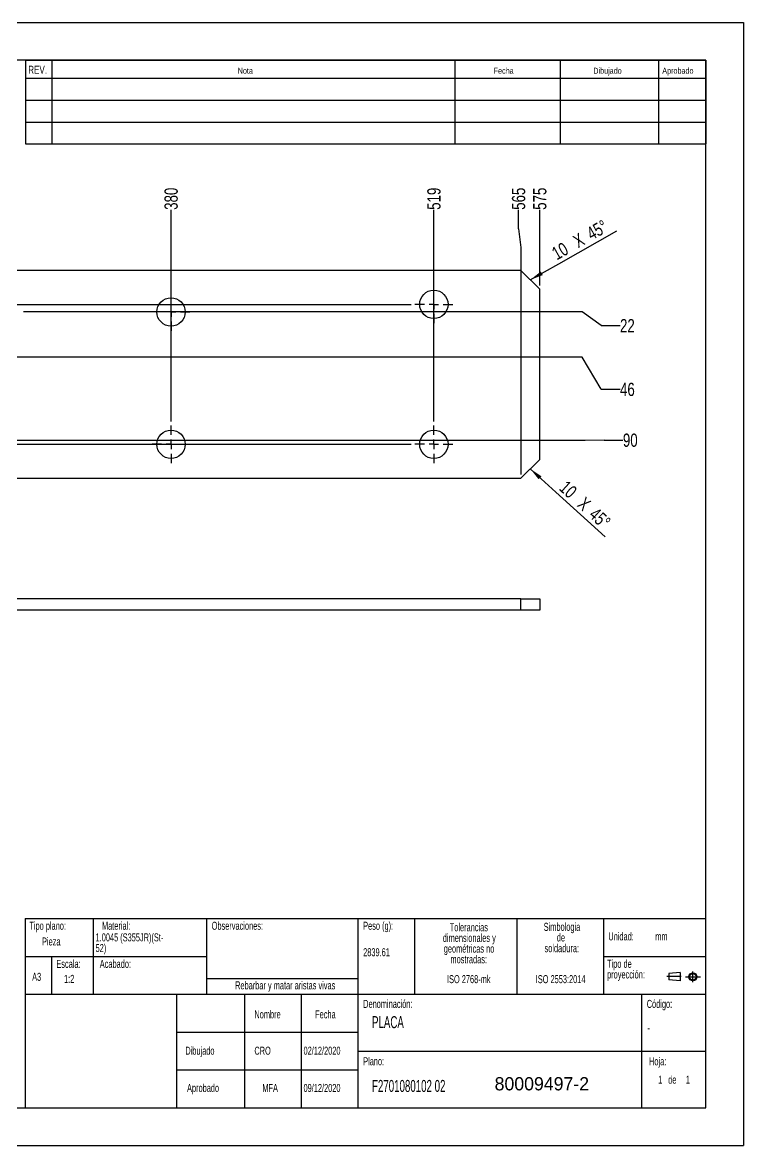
# Model space of a CAD drawing. Extents: x 0 to 1260, y 0 to 368.
# Drawn here: x 229.3 to 420, y 0 to 297 of the extents above; entities that cross this region are included whole.
import ezdxf

# ---------------------------------------------------------------- set-up
doc = ezdxf.new("R2010")
doc.units = 0
doc.linetypes.add('SLD-CENTRADA-TRAZOS-LARGOS', pattern=[19.05, 15.24, -1.27, 1.27, -1.27])
doc.linetypes.add('SLD-CONTINUA', pattern=[0])
doc.layers.get('0').update_dxf_attribs({"linetype": 'CONTINUOUS'})
doc.layers.add('FORMATO', color=7, linetype='SLD-CONTINUA')
doc.layers.add('SLD-0', color=179, linetype='SLD-CONTINUA')
doc.styles.add('SLDTEXTSTYLE0', font='TXT', dxfattribs={"width": 0.605})
doc.styles.add('SLDTEXTSTYLE1', font='TXT', dxfattribs={"width": 0.75})
doc.dimstyles.new('SLDDIMSTYLE1', dxfattribs={"dimtxt": 3.5, "dimasz": 3.5, "dimexe": 0, "dimexo": 0.0625, "dimgap": 0.875, "dimtad": 0, "dimtih": 1, "dimtoh": 1, "dimdec": 1, "dimlfac": 2, "dimrnd": 1e-09, "dimzin": 12, "dimdsep": 46, "dimtxsty": 'SLDTEXTSTYLE1', "dimblk1": 'NONE', "dimblk2": 'NONE', "dimsah": 1, "dimcen": 0.09, "dimadec": 0, "dimazin": 0, "dimtfac": 1, "dimtdec": 1, "dimtofl": 0, "dimtmove": 0, "dimatfit": 3, "dimldrblk": 'NONE', "dimfxl": 1, "dimtolj": 1, "dimtzin": 12, "dimarcsym": 0})

# ---------------------------------------------------------------- blocks, each defined once
blk = doc.blocks.new('BLOQUE3')
at = {"color": 7, "linetype": 'SLD-CENTRADA-TRAZOS-LARGOS'}
for p, q in [((400.52, 128.85), (400.52, 131.19)), ((397.92, 130.06), (394.8, 130.06)), ((398.88, 130.02), (402.16, 130.02))]:
    blk.add_line(p, q, dxfattribs=at)
at = {"color": 7, "linetype": 'SLD-CONTINUA'}
for p, q in [((397.68, 130.95), (395.23, 130.77)), ((395.23, 130.77), (395.23, 129.34)), ((397.68, 129.16), (395.23, 129.34)), ((397.68, 130.95), (397.68, 129.16))]:
    blk.add_line(p, q, dxfattribs=at)
for radius in [0.892, 0.713]:
    blk.add_circle((400.52, 130.02), radius, dxfattribs=at)
blk = doc.blocks.new('SW_NOTE_0')
at = {"layer": 'SLD-0', "color": 0, "attachment_point": 2, "style": 'SLDTEXTSTYLE0'}
for s, insert, char_height in [('dimensionales y', (7.54, -0.09), 2.1167), ('Tolerancias', (7.41, 2.73), 2.1167), ('geométricas no', (7.46, -2.92), 2.1167), ('mostradas:', (7.38, -5.74), 2.117)]:
    blk.add_mtext(s, dxfattribs=dict(at, insert=insert, char_height=char_height))
blk = doc.blocks.new('SW_NOTE_0_1')
at = {"layer": 'SLD-0', "color": 0, "attachment_point": 1, "style": 'SLDTEXTSTYLE0'}
for s, insert, char_height in [('Tipo de', (0, 2.73), 2.117), ('proyección:', (0, -0.09), 2.1167)]:
    blk.add_mtext(s, dxfattribs=dict(at, insert=insert, char_height=char_height))
blk = doc.blocks.new('SW_NOTE_0_2')
at = {"layer": 'SLD-0', "color": 0, "char_height": 2.117, "attachment_point": 2, "style": 'SLDTEXTSTYLE0'}
for s, insert in [('Simbologia', (7.11, 2.73)), ('de', (6.84, -0.09)), ('soldadura:', (7.06, -2.92))]:
    blk.add_mtext(s, dxfattribs=dict(at, insert=insert))
blk = doc.blocks.new('SW_NOTE_0_3')
at = {"layer": 'SLD-0', "color": 0, "attachment_point": 1, "style": 'SLDTEXTSTYLE0'}
for s, insert, char_height in [('52)', (0, -0.09), 2.117), ('1.0045 (S355JR)(St-', (0, 2.73), 2.1167)]:
    blk.add_mtext(s, dxfattribs=dict(at, insert=insert, char_height=char_height))
blk = doc.blocks.new('SW_NOTE_0_5')
at = {"layer": 'SLD-0', "color": 0, "attachment_point": 2, "style": 'SLDTEXTSTYLE0'}
for s, insert, char_height in [('dimensionales y', (7.54, -0.09), 2.1167), ('Tolerancias', (7.41, 2.73), 2.1167), ('geométricas no', (7.46, -2.92), 2.1167), ('mostradas:', (7.38, -5.74), 2.117)]:
    blk.add_mtext(s, dxfattribs=dict(at, insert=insert, char_height=char_height))
blk = doc.blocks.new('SW_NOTE_0_6')
at = {"layer": 'SLD-0', "color": 0, "attachment_point": 1, "style": 'SLDTEXTSTYLE0'}
for s, insert, char_height in [('Tipo de', (0, 2.73), 2.117), ('proyección:', (0, -0.09), 2.1167)]:
    blk.add_mtext(s, dxfattribs=dict(at, insert=insert, char_height=char_height))
blk = doc.blocks.new('SW_NOTE_0_7')
at = {"layer": 'SLD-0', "color": 0, "char_height": 2.117, "attachment_point": 2, "style": 'SLDTEXTSTYLE0'}
for s, insert in [('Simbologia', (7.11, 2.73)), ('de', (6.84, -0.09)), ('soldadura:', (7.06, -2.92))]:
    blk.add_mtext(s, dxfattribs=dict(at, insert=insert))
blk = doc.blocks.new('SW_NOTE_0_8')
at = {"layer": 'SLD-0', "color": 0, "attachment_point": 1, "style": 'SLDTEXTSTYLE0'}
for s, insert, char_height in [('52)', (0, -0.09), 2.117), ('1.0045 (S355JR)(St-', (0, 2.73), 2.1167)]:
    blk.add_mtext(s, dxfattribs=dict(at, insert=insert, char_height=char_height))
blk = doc.blocks.new('_D_6')
at = {"layer": 'FORMATO', "color": 7, "transparency": 16777216}
blk.add_line((268.6, 191.45), (268.6, 247.45), dxfattribs=at)
at = {"layer": 'FORMATO', "color": 7, "transparency": 16777216, "insert": (266.86, 247.45), "char_height": 3.5, "attachment_point": 1, "rotation": 90, "style": 'SLDTEXTSTYLE1'}
blk.add_mtext('380', dxfattribs=at)
blk = doc.blocks.new('_NONE')
blk = doc.blocks.new('_D_7')
at = {"layer": 'FORMATO', "color": 7, "transparency": 16777216}
blk.add_line((338.1, 191.45), (338.1, 247.45), dxfattribs=at)
at = {"layer": 'FORMATO', "color": 7, "transparency": 16777216, "insert": (336.36, 247.45), "char_height": 3.5, "attachment_point": 1, "rotation": 90, "style": 'SLDTEXTSTYLE1'}
blk.add_mtext('519', dxfattribs=at)
blk = doc.blocks.new('_D_8')
at = {"layer": 'FORMATO', "color": 7, "transparency": 16777216}
for p, q in [((360.49, 242.45), (360.49, 247.45)), ((360.49, 242.45), (361.1, 237.45)), ((361.1, 237.45), (361.1, 177.45))]:
    blk.add_line(p, q, dxfattribs=at)
at = {"layer": 'FORMATO', "color": 7, "transparency": 16777216, "insert": (358.75, 247.45), "char_height": 3.5, "attachment_point": 1, "rotation": 90, "style": 'SLDTEXTSTYLE1'}
blk.add_mtext('565', dxfattribs=at)
blk = doc.blocks.new('_D_9')
at = {"layer": 'FORMATO', "color": 7, "transparency": 16777216}
blk.add_line((366.1, 227.45), (366.1, 247.45), dxfattribs=at)
at = {"layer": 'FORMATO', "color": 7, "transparency": 16777216, "insert": (364.36, 247.45), "char_height": 3.5, "attachment_point": 1, "rotation": 90, "style": 'SLDTEXTSTYLE1'}
blk.add_mtext('575', dxfattribs=at)
blk = doc.blocks.new('_D_11')
at = {"layer": 'FORMATO', "color": 7, "transparency": 16777216}
for p, q in [((60.39, 225.83), (55.39, 225.83)), ((60.39, 225.83), (65.39, 222.45)), ((65.39, 222.45), (332.1, 222.45))]:
    blk.add_line(p, q, dxfattribs=at)
at = {"layer": 'FORMATO', "color": 7, "transparency": 16777216, "insert": (50.22, 227.57), "char_height": 3.5, "attachment_point": 1, "style": 'SLDTEXTSTYLE1'}
blk.add_mtext('18', dxfattribs=at)
blk = doc.blocks.new('_D_12')
at = {"layer": 'FORMATO', "color": 7, "transparency": 16777216}
for p, q in [((377.33, 220.45), (229.6, 220.45)), ((382.33, 216.82), (377.33, 220.45)), ((382.33, 216.82), (387.33, 216.82))]:
    blk.add_line(p, q, dxfattribs=at)
at = {"layer": 'FORMATO', "color": 7, "transparency": 16777216, "insert": (387.33, 218.56), "char_height": 3.5, "attachment_point": 1, "style": 'SLDTEXTSTYLE1'}
blk.add_mtext('22', dxfattribs=at)
blk = doc.blocks.new('_D_15')
at = {"layer": 'FORMATO', "color": 7, "transparency": 16777216}
for p, q in [((377.33, 208.45), (184.6, 208.45)), ((382.33, 199.99), (377.33, 208.45)), ((382.33, 199.99), (387.33, 199.99))]:
    blk.add_line(p, q, dxfattribs=at)
at = {"layer": 'FORMATO', "color": 7, "transparency": 16777216, "insert": (387.33, 201.72), "char_height": 3.5, "attachment_point": 1, "style": 'SLDTEXTSTYLE1'}
blk.add_mtext('46', dxfattribs=at)
blk = doc.blocks.new('_D_16')
at = {"layer": 'FORMATO', "color": 7, "transparency": 16777216}
for p, q in [((378.1, 186.45), (184.6, 186.45)), ((383.1, 186.55), (378.1, 186.45)), ((383.1, 186.55), (388.1, 186.55))]:
    blk.add_line(p, q, dxfattribs=at)
at = {"layer": 'FORMATO', "color": 7, "transparency": 16777216, "insert": (388.1, 188.28), "char_height": 3.5, "attachment_point": 1, "style": 'SLDTEXTSTYLE1'}
blk.add_mtext('90', dxfattribs=at)
blk = doc.blocks.new('_D_17')
at = {"layer": 'FORMATO', "color": 7, "transparency": 16777216}
for p, q in [((60.39, 186.55), (55.39, 186.55)), ((60.39, 186.55), (65.39, 185.45)), ((65.39, 185.45), (332.1, 185.45))]:
    blk.add_line(p, q, dxfattribs=at)
at = {"layer": 'FORMATO', "color": 7, "transparency": 16777216, "insert": (50.22, 188.28), "char_height": 3.5, "attachment_point": 1, "style": 'SLDTEXTSTYLE1'}
blk.add_mtext('92', dxfattribs=at)
blk = doc.blocks.new('SW_CHAMFER_DIMENSION_2')
at = {"layer": 'FORMATO', "color": 0}
for p, q in [((-6.73, 6.15), (0, 0)), ((0, 0), (13.06, -11.86))]:
    blk.add_line(p, q, dxfattribs=at)
blk.add_solid([(-6.73, 6.15), (-4.51, 3.39), (-3.78, 4.19)], dxfattribs=at)
at = {"layer": 'FORMATO', "color": 0, "char_height": 3.5, "attachment_point": 1, "rotation": 317.7625, "style": 'SLDTEXTSTYLE1'}
for s, insert in [('10', (3.03, 3.34)), ('X', (7.83, -1.02)), ('45°', (10.88, -3.79))]:
    blk.add_mtext(s, dxfattribs=dict(at, insert=insert))
blk = doc.blocks.new('SW_CHAMFER_DIMENSION_3')
at = {"layer": 'FORMATO', "color": 0}
for p, q in [((0, 0), (15.34, 8.72)), ((-7.52, -4.24), (0, 0))]:
    blk.add_line(p, q, dxfattribs=at)
blk.add_solid([(-7.52, -4.24), (-4.21, -2.99), (-4.74, -2.05)], dxfattribs=at)
at = {"layer": 'FORMATO', "color": 0, "char_height": 3.5, "attachment_point": 1, "rotation": 29.6198, "style": 'SLDTEXTSTYLE1'}
for s, insert in [('45°', (6.99, 9.16)), ('X', (3.41, 7.13)), ('10', (-2.23, 3.92))]:
    blk.add_mtext(s, dxfattribs=dict(at, insert=insert))
blk = doc.blocks.new('SW_CENTERMARKSYMBOL_6')
at = {"layer": 'FORMATO', "color": 0}
for p, q in [((0, 2.5), (0, 5)), ((-2.5, 0), (-5, 0)), ((0, 0), (-1.25, 0)), ((0, 0), (0, 1.25)), ((0, 0), (0, -1.25)), ((0, 0), (1.25, 0)), ((2.5, 0), (5, 0)), ((0, -2.5), (0, -5))]:
    blk.add_line(p, q, dxfattribs=at)
blk = doc.blocks.new('SW_CENTERMARKSYMBOL_7')
at = {"layer": 'FORMATO', "color": 0}
for p, q in [((0, 2.5), (0, 5)), ((-2.5, 0), (-5, 0)), ((0, 0), (-1.25, 0)), ((0, 0), (0, 1.25)), ((0, 0), (0, -1.25)), ((0, 0), (1.25, 0)), ((2.5, 0), (5, 0)), ((0, -2.5), (0, -5))]:
    blk.add_line(p, q, dxfattribs=at)
blk = doc.blocks.new('SW_CENTERMARKSYMBOL_8')
at = {"layer": 'FORMATO', "color": 0}
for p, q in [((0, 2.5), (0, 5)), ((-2.5, 0), (-5, 0)), ((0, 0), (-1.25, 0)), ((0, 0), (0, 1.25)), ((0, 0), (0, -1.25)), ((0, 0), (1.25, 0)), ((2.5, 0), (5, 0)), ((0, -2.5), (0, -5))]:
    blk.add_line(p, q, dxfattribs=at)
blk = doc.blocks.new('SW_CENTERMARKSYMBOL_9')
at = {"layer": 'FORMATO', "color": 0}
for p, q in [((0, 2.5), (0, 5)), ((-2.5, 0), (-5, 0)), ((0, 0), (-1.25, 0)), ((0, 0), (0, 1.25)), ((0, 0), (0, -1.25)), ((0, 0), (1.25, 0)), ((2.5, 0), (5, 0)), ((0, -2.5), (0, -5))]:
    blk.add_line(p, q, dxfattribs=at)

msp = doc.modelspace()

# ---------------------------------------------------------------- linework, layer by layer
at = {"color": 7, "linetype": 'SLD-CONTINUA'}
for p, q in [((0, 297), (420, 297)), ((420, 297), (420, 0)), ((410, 287), (20, 287)), ((410, 10), (410, 287)), ((361.09751582, 231.44508688), (83.59751224, 231.44508688)), ((366.09751105, 226.44508792), (361.09751582, 231.44508688)), ((366.09751105, 181.44508614), (366.09751105, 226.44508792)), ((361.09751582, 176.44508718), (366.09751105, 181.44508614)), ((83.59751224, 176.44508718), (361.09751582, 176.44508718)), ((361.09751582, 144.58194401), (83.59751224, 144.58194401)), ((361.09751582, 141.58194399), (361.09751582, 144.58194401)), ((361.09751582, 144.58194401), (366.09751105, 144.58194401)), ((366.09751105, 144.58194401), (366.09751105, 141.58194399)), ((361.09751582, 141.58194399), (83.59751224, 141.58194399)), ((366.09751105, 141.58194399), (361.09751582, 141.58194399)), ((230, 60), (410, 60)), ((230, 60), (230, 10)), ((20, 10), (410, 10)), ((7.53061837, 0), (420, 0))]:
    msp.add_line(p, q, dxfattribs=at)
for centre in [(338.09751403, 222.44508703), (268.59751403, 220.44508703), (268.59751403, 185.44508703), (338.09751403, 185.44508703)]:
    msp.add_circle(centre, 3.75, dxfattribs=at)
at = {"layer": 'FORMATO'}
for p, q in [((230.09146719, 287), (410, 287)), ((230.09146719, 287), (230.09146719, 264.86558535)), ((237.033566, 287), (237.033566, 264.86558535)), ((343.65705136, 287), (343.65705136, 264.86558535)), ((371.46223794, 287), (371.46223794, 264.86558535)), ((397.5127429, 287), (397.5127429, 264.86558535)), ((410, 287), (410, 264.86558535)), ((230.09146719, 282.26558535), (410, 282.26558535)), ((230.09146719, 276.46558535), (410, 276.46558535)), ((230.09146719, 270.66558535), (410, 270.66558535)), ((230.09146719, 264.86558535), (410, 264.86558535))]:
    msp.add_line(p, q, dxfattribs=at)
at = {"layer": 'SLD-0'}
for p, q in [((248, 60), (248, 40)), ((278, 60), (278, 40)), ((318, 60), (318, 40)), ((333, 60), (333, 40)), ((360.08171045, 60), (360.08171045, 40)), ((383, 60), (383, 40)), ((230, 50), (248, 50)), ((237, 50), (237, 40)), ((248, 50), (278, 50)), ((383, 50), (410, 50)), ((278, 44.15792826), (318, 44.15792826)), ((230, 40), (410, 40)), ((270, 40), (270, 10)), ((288, 40), (288, 10)), ((303, 40), (303, 10)), ((318, 40), (318, 10)), ((393, 40), (393, 10)), ((270, 30), (318, 30)), ((318, 25), (393, 25)), ((393, 25), (410, 25)), ((270, 20), (318, 20))]:
    msp.add_line(p, q, dxfattribs=at)

# ---------------------------------------------------------------- block references
at = {"color": 7, "linetype": 'Continuous', "xscale": 1.2, "yscale": 1.2, "zscale": 1.2}
msp.add_blockref('BLOQUE3', (-74.01075556, -111.40755219), dxfattribs=at)
msp.add_blockref('BLOQUE3', (-74.01075556, -111.40755219), dxfattribs=at)
at = {"layer": 'FORMATO'}
for name, p in [('SW_CHAMFER_DIMENSION_3', (371.1221636, 233.18434885)), ('SW_CHAMFER_DIMENSION_2', (370.32788107, 172.79112357))]:
    msp.add_blockref(name, p, dxfattribs=at)
at = {"layer": 'FORMATO', "color": 7}
for name, p in [('SW_CENTERMARKSYMBOL_9', (338.09751403, 222.44508703)), ('SW_CENTERMARKSYMBOL_7', (268.59751403, 220.44508703)), ('SW_CENTERMARKSYMBOL_6', (268.59751403, 185.44508703)), ('SW_CENTERMARKSYMBOL_8', (338.09751403, 185.44508703))]:
    msp.add_blockref(name, p, dxfattribs=at)
at = {"layer": 'SLD-0'}
for name, p in [('SW_NOTE_0', (339.94542139, 56.0559764)), ('SW_NOTE_0_5', (339.94542139, 56.0559764)), ('SW_NOTE_0_2', (364.87312155, 56.16554269)), ('SW_NOTE_0_7', (364.87312155, 56.16554269)), ('SW_NOTE_0_3', (248.63482853, 53.37723202)), ('SW_NOTE_0_8', (248.63482853, 53.37723202)), ('SW_NOTE_0_1', (383.91399545, 46.39094542)), ('SW_NOTE_0_6', (383.91399545, 46.39094542))]:
    msp.add_blockref(name, p, dxfattribs=at)

# ---------------------------------------------------------------- texts
at = {"insert": (354.16586077, 18.08695721), "char_height": 3.5, "width": 30.0125, "attachment_point": 1}
msp.add_mtext('80009497-2', dxfattribs=at)
at = {"layer": 'FORMATO', "attachment_point": 1, "style": 'SLDTEXTSTYLE1'}
for s, insert, char_height in [('REV.', (230.83569636, 285.55214024), 2.116666667), ('Nota', (286.22438362, 285.02581871), 1.5875), ('Fecha', (353.92640633, 285.02581871), 1.5875), ('Dibujado', (380.2608472, 285.02581871), 1.5875), ('Aprobado', (398.51007098, 285.02581871), 1.5875)]:
    msp.add_mtext(s, dxfattribs=dict(at, insert=insert, char_height=char_height))
at = {"layer": 'SLD-0', "style": 'SLDTEXTSTYLE0'}
for s, insert, char_height, attachment_point in [('Tipo plano:', (231.12929082, 59.18086464), 2.1166666667, 1), ('Tipo plano:', (231.12929082, 59.18086464), 2.1166666667, 1), ('Material:', (250.32966909, 59.18086464), 2.116666667, 1), ('Material:', (250.32966909, 59.18086464), 2.116666667, 1), ('Observaciones:', (279.33861511, 59.18086464), 2.1166666667, 1), ('Observaciones:', (279.33861511, 59.18086464), 2.1166666667, 1), ('Peso (g):', (319.40305943, 59.18086464), 2.116666667, 1), ('Peso (g):', (319.40305943, 59.18086464), 2.116666667, 1), ('Unidad:', (384.24614919, 56.37062815), 2.116666667, 1), ('Unidad:', (384.24614919, 56.37062815), 2.116666667, 1), ('Pieza', (234.47259474, 55.01919565), 2.116666667, 1), ('Pieza', (234.47259474, 55.01919565), 2.116666667, 1), ('mm', (396.66217784, 56.37062815), 2.116666667, 1), ('mm', (396.66217784, 56.37062815), 2.116666667, 1), ('2839.61', (319.40305943, 52.1813088), 2.116666667, 1), ('2839.61', (319.40305943, 52.1813088), 2.116666667, 1), ('Escala:', (238.26310497, 49.10146847), 2.116666667, 1), ('Escala:', (238.26310497, 49.10146847), 2.116666667, 1), ('Acabado:', (249.73827693, 49.10146847), 2.116666667, 1), ('Acabado:', (249.73827693, 49.10146847), 2.116666667, 1), ('A3', (231.85934892, 45.67436774), 2.116666667, 1), ('A3', (231.85934892, 45.67436774), 2.116666667, 1), ('1:2', (240.2902322, 45.13474483), 2.116666667, 1), ('1:2', (240.2902322, 45.13474483), 2.116666667, 1), ('ISO 2768-mk', (347.33660555, 45.06001736), 2.1166666667, 2), ('ISO 2768-mk', (347.33660555, 45.06001736), 2.1166666667, 2), ('ISO 2553:2014', (371.6253871, 45.06001736), 2.1166666667, 2), ('ISO 2553:2014', (371.6253871, 45.06001736), 2.1166666667, 2), ('Rebarbar y matar aristas vivas', (298.78549011, 43.4237297), 2.1166666667, 2), ('Rebarbar y matar aristas vivas', (298.78549011, 43.4237297), 2.1166666667, 2), ('Denominación:', (319.40305943, 38.51431126), 2.1166666667, 1), ('Denominación:', (319.40305943, 38.51431126), 2.1166666667, 1), ('Código:', (394.39793937, 38.51431126), 2.116666667, 1), ('Código:', (394.39793937, 38.51431126), 2.116666667, 1), ('Nombre', (290.63774587, 35.75483379), 2.116666667, 1), ('Nombre', (290.63774587, 35.75483379), 2.116666667, 1), ('Fecha', (306.70833095, 35.75483379), 2.116666667, 1), ('Fecha', (306.70833095, 35.75483379), 2.116666667, 1), ('PLACA', (321.73896976, 34.21733212), 3.175, 1), ('PLACA', (321.73896976, 34.21733212), 3.175, 1), ('-', (394.58638598, 32.19316863), 2.11666667, 1), ('-', (394.58638598, 32.19316863), 2.11666667, 1), ('Dibujado', (272.3731861, 26.14030871), 2.116666667, 1), ('Dibujado', (272.3731861, 26.14030871), 2.116666667, 1), ('CRO', (290.63774587, 26.14030877), 2.116666667, 1), ('02/12/2020', (303.6286535, 26.14030877), 2.116666667, 1), ('Plano:', (319.40305943, 23.33826749), 2.116666667, 1), ('Plano:', (319.40305943, 23.33826749), 2.116666667, 1), ('Hoja:', (395.01391774, 23.33826749), 2.116666667, 1), ('Hoja:', (395.01391774, 23.33826749), 2.116666667, 1), ('1', (397.41271376, 18.47490375), 2.11666667, 1), ('1', (397.41271376, 18.47490375), 2.11666667, 1), ('1', (397.41271376, 18.47490375), 2.11666667, 1), ('1', (397.41271376, 18.47490375), 2.11666667, 1), ('de', (400.07750248, 18.47490369), 2.116666667, 1), ('de', (400.07750248, 18.47490369), 2.116666667, 1), ('de', (400.07750248, 18.47490369), 2.116666667, 1), ('de', (400.07750248, 18.47490369), 2.116666667, 1), ('1', (404.73079952, 18.47490375), 2.11666667, 1), ('1', (404.73079952, 18.47490375), 2.11666667, 1), ('1', (404.73079952, 18.47490375), 2.11666667, 1), ('1', (404.73079952, 18.47490375), 2.11666667, 1), ('Aprobado', (272.82454183, 16.28235867), 2.116666667, 1), ('Aprobado', (272.82454183, 16.28235867), 2.116666667, 1), ('MFA', (292.73505847, 16.28235873), 2.116666667, 1), ('09/12/2020', (303.6286535, 16.28235873), 2.116666667, 1), ('F2701080102 02', (321.73896976, 17.34676089), 3.175, 1), ('F2701080102 02', (321.73896976, 17.34676089), 3.175, 1)]:
    msp.add_mtext(s, dxfattribs=dict(at, insert=insert, char_height=char_height, attachment_point=attachment_point))

# ---------------------------------------------------------------- dimensions: what is measured, and where the dimension line sits
at = {"layer": 'FORMATO', "color": 7}
for feature_location, offset, dtype, origin, picture, middle in [((268.59751403, 190.44508703), (0, 57), 1, (78.59751403, 226.44508703), '_D_6', (268.59751403, 251.3242537)), ((338.09751403, 190.44508703), (0, 57), 1, (78.59751403, 226.44508703), '_D_7', (338.09751403, 251.3242537)), ((361.09751403, 176.44508703), (-0.61181249, 71), 1, (78.59751403, 226.44508703), '_D_8', (360.48570154, 251.3242537)), ((366.09751403, 226.44508703), (0, 21), 1, (78.59751403, 226.44508703), '_D_9', (366.09751403, 251.3242537)), ((333.09751403, 222.44508703), (-277.70292058, 3.38818751), 0, (83.59751403, 231.44508703), '_D_11', (52.80848226, 225.83327454)), ((333.09751403, 185.44508703), (-277.70292058, 1.10550007), 0, (83.59751403, 231.44508703), '_D_17', (52.80848226, 186.5505871)), ((228.59751403, 220.44508703), (158.73519213, -3.62334796), 0, (83.59751403, 231.44508703), '_D_12', (389.91881735, 216.82173907)), ((183.59751403, 208.44508703), (203.73519213, -8.45878543), 0, (83.59751403, 231.44508703), '_D_15', (389.91881735, 199.9863016)), ((183.59751403, 186.44508703), (204.5, 0.10550007), 0, (83.59751403, 231.44508703), '_D_16', (390.68362522, 186.5505871))]:
    dim = msp.add_ordinate_dim(feature_location=feature_location, offset=offset, dtype=dtype, origin=origin, dimstyle='SLDDIMSTYLE1', dxfattribs=at)
    dim.commit()
    dim.dimension.update_dxf_attribs({"geometry": picture, "text_midpoint": middle})

doc.saveas('drawing.dxf')
